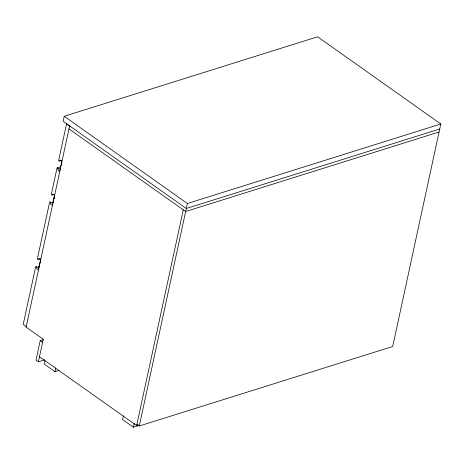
<?xml version="1.0" encoding="UTF-8"?>
<svg xmlns="http://www.w3.org/2000/svg" width="464" height="464" viewBox="0 0 464 464"><rect width="100%" height="100%" fill="white"/><g stroke="black" fill="none" stroke-linecap="round" stroke-linejoin="round"><path stroke-width="0.7" d="M136.909 424.322L139.275 425.998L392.695 346.498L440.8 123.998L317.62 36.784L64.2 116.278L63.121 121.278L186.302 208.498L439.721 128.998M39.991 262.52L38.64 268.766A1.467 0.969 72.6 0 1 37.387 269.317A1.467 0.969 72.6 0 1 36.673 267.374A0.737 0.481 72.6 0 0 36.314 266.4A0.737 0.481 72.6 0 0 35.687 266.672L23.2 324.423L26.75 326.934M61.289 164.018L59.937 170.265A1.467 0.969 72.6 0 1 58.684 170.822A1.467 0.969 72.6 0 1 57.965 168.873A0.737 0.481 72.6 0 0 57.611 167.898A0.737 0.481 72.6 0 0 56.985 168.177L51.359 194.172A0.737 0.481 72.6 0 0 51.719 195.147A0.737 0.481 72.6 0 0 52.345 194.874A1.467 0.969 72.6 0 1 53.604 194.317A1.467 0.969 72.6 0 1 54.317 196.266L54.044 197.519L54.636 197.937M69.623 125.883L26.112 327.132L43.262 339.277L38.396 361.775L36.03 360.099L40.246 340.599L43.697 339.515M44.944 360.255L44.132 364.002L54.972 371.676L58.945 370.434M54.972 371.676L55.784 367.929M123.383 415.796L122.571 419.543L133.412 427.216L138.707 425.558M133.412 427.216L134.224 423.47M39.475 356.775L136.642 425.575L183.286 209.821M139.275 425.998L187.381 203.499L440.8 123.998M70.099 126.434L66.549 123.923L58.713 160.173A0.737 0.481 72.6 0 0 59.067 161.147A0.737 0.481 72.6 0 0 59.699 160.875L61.77 160.219M57.223 167.835L60.674 166.75M57.965 168.873L60.732 168.003M52.345 194.874L53.725 194.439M40.693 262.438L40.101 262.015L40.374 260.768A1.467 0.969 72.6 0 0 39.655 258.819A1.467 0.969 72.6 0 0 38.402 259.37A0.737 0.481 72.6 0 1 37.775 259.649A0.737 0.481 72.6 0 1 37.416 258.674L49.631 202.176A0.737 0.481 72.6 0 1 50.257 201.898A0.737 0.481 72.6 0 1 50.617 202.872L53.377 202.008M439.072 132.002L185.652 211.497L68.979 128.888M38.402 259.37L40.472 258.721M36.673 267.374L39.434 266.504M38.396 361.775L44.608 359.826M136.642 425.575L138.539 424.978M64.2 116.278L187.381 203.499M61.99 163.937L61.399 163.519L61.666 162.267A1.467 0.969 72.6 0 0 60.952 160.318A1.467 0.969 72.6 0 0 59.699 160.875M54.532 198.435L53.94 198.018L52.589 204.264A1.467 0.969 72.6 0 1 51.33 204.821A1.467 0.969 72.6 0 1 50.617 202.872M40.246 340.599L42.613 342.275"/></g></svg>
